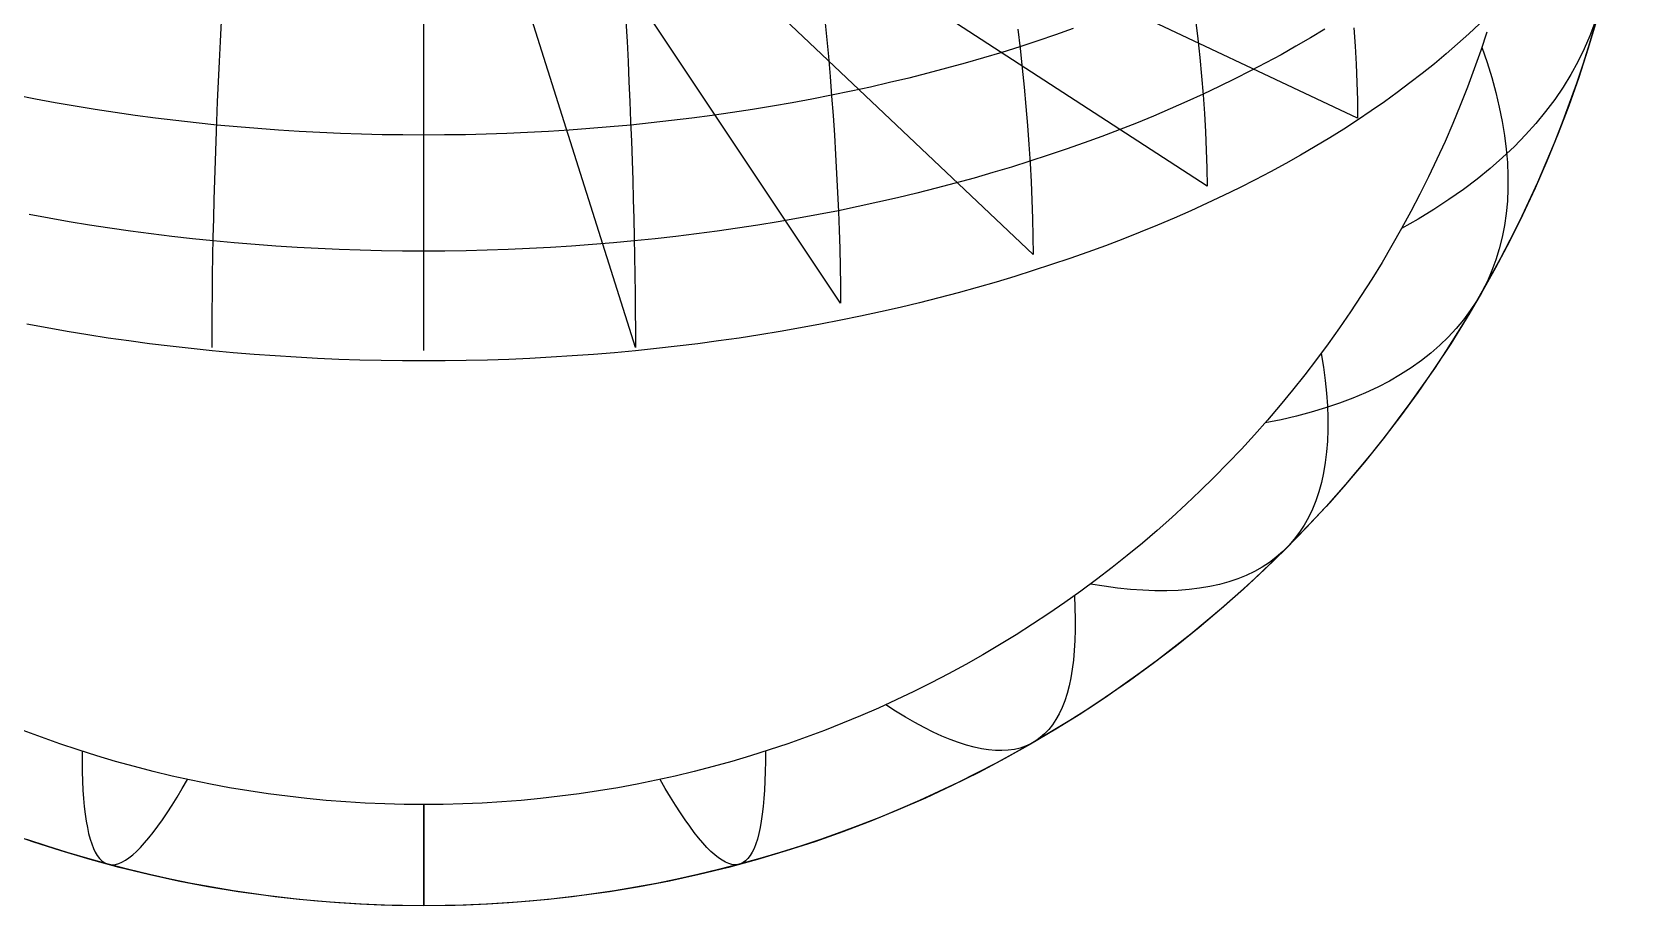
# Model space of a CAD drawing. Header units: millimetres. Extents: x -85 to 85, y -85 to 85.
# Drawn here: x -27.3 to 85, y -85 to -24.1 of the extents above; entities that cross this region are included whole.
import ezdxf

# ---------------------------------------------------------------- set-up
doc = ezdxf.new("R2010")
doc.units = ezdxf.units.MM
for name, color, linetype in [('CUT_OUTER', 1, 'Continuous'), ('ENGRAVE', 7, 'Continuous'), ('ENGRAVE_FINE', 8, 'Continuous')]:
    doc.layers.add(name, color=color, linetype=linetype)

msp = doc.modelspace()

# ---------------------------------------------------------------- linework, layer by layer
at = {"layer": 'CUT_OUTER'}
msp.add_circle((0, 0), 85, dxfattribs=at)
at = {"layer": 'ENGRAVE'}
for points in [[(81.7072, -23.4292), (81.2859, -24.8516), (80.8398, -26.2664), (80.3691, -27.6733), (79.8739, -29.0717), (79.3543, -30.4613), (78.8106, -31.8416), (78.2429, -33.2121), (77.6514, -34.5726), (77.0362, -35.9226), (76.3975, -37.2615), (75.7356, -38.5892), (75.0505, -39.9051), (74.3427, -41.2088), (73.6122, -42.5), (72.8592, -43.7782), (72.0841, -45.0431), (71.287, -46.2943), (70.4682, -47.5314), (69.6279, -48.754), (68.7664, -49.9617), (67.884, -51.1543), (66.9809, -52.3312), (66.0574, -53.4922), (65.1138, -54.6369), (64.1503, -55.765), (63.1673, -56.8761), (62.1651, -57.9699), (61.1439, -59.046), (60.1041, -60.1041), (59.046, -61.1439), (57.9699, -62.1651), (56.8761, -63.1673), (55.765, -64.1503), (54.6369, -65.1138), (53.4922, -66.0574), (52.3312, -66.9809), (51.1543, -67.884), (49.9617, -68.7664), (48.754, -69.6279), (47.5314, -70.4682), (46.2943, -71.287), (45.0431, -72.0841), (43.7782, -72.8592), (42.5, -73.6122), (41.2088, -74.3427), (39.9051, -75.0505), (38.5892, -75.7356), (37.2615, -76.3975), (35.9226, -77.0362), (34.5726, -77.6514), (33.2121, -78.2429), (31.8416, -78.8106), (30.4613, -79.3543), (29.0717, -79.8739), (27.6733, -80.3691), (26.2664, -80.8398), (24.8516, -81.2859), (23.4292, -81.7072), (21.9996, -82.1037), (20.5634, -82.4751), (19.1208, -82.8215), (17.6725, -83.1425), (16.2188, -83.4383), (14.7601, -83.7087), (13.2969, -83.9535), (11.8297, -84.1728), (10.3589, -84.3664), (8.8849, -84.5344), (7.4082, -84.6765), (5.9293, -84.7929), (4.4486, -84.8835), (2.9665, -84.9482), (1.4835, -84.9871), (0, -85), (-1.4835, -84.9871), (-2.9665, -84.9482), (-4.4486, -84.8835), (-5.9293, -84.7929), (-7.4082, -84.6765), (-8.8849, -84.5344), (-10.3589, -84.3664), (-11.8297, -84.1728), (-13.2969, -83.9535), (-14.7601, -83.7087), (-16.2188, -83.4383), (-17.6725, -83.1425), (-19.1208, -82.8215), (-20.5634, -82.4751), (-21.9996, -82.1037), (-23.4292, -81.7072), (-24.8516, -81.2859), (-26.2664, -80.8398), (-27.6733, -80.3691)], [(73.6122, -23.5088), (72.8592, -24.2159), (72.0841, -24.9156), (71.287, -25.6077), (70.4682, -26.292), (69.6279, -26.9682), (68.7664, -27.6363), (67.884, -28.2959), (66.9809, -28.947), (66.0574, -29.5892), (65.1138, -30.2224), (64.1503, -30.8464), (63.1673, -31.461), (62.1651, -32.066), (61.1439, -32.6612), (60.1041, -33.2465), (59.046, -33.8217), (57.9699, -34.3866), (56.8761, -34.9409), (55.765, -35.4847), (54.6369, -36.0176), (53.4922, -36.5396), (52.3312, -37.0504), (51.1543, -37.55), (49.9617, -38.0381), (48.754, -38.5146), (47.5314, -38.9794), (46.2943, -39.4323), (45.0431, -39.8733), (43.7782, -40.302), (42.5, -40.7185), (41.2088, -41.1226), (39.9051, -41.5142), (38.5892, -41.8931), (37.2615, -42.2592), (35.9226, -42.6125), (34.5726, -42.9528), (33.2121, -43.28), (31.8416, -43.594), (30.4613, -43.8948), (29.0717, -44.1822), (27.6733, -44.4561), (26.2664, -44.7165), (24.8516, -44.9632), (23.4292, -45.1963), (21.9996, -45.4156), (20.5634, -45.6211), (19.1208, -45.8126), (17.6725, -45.9902), (16.2188, -46.1538), (14.7601, -46.3034), (13.2969, -46.4388), (11.8297, -46.5601), (10.3589, -46.6672), (8.8849, -46.7601), (7.4082, -46.8388), (5.9293, -46.9032), (4.4486, -46.9532), (2.9665, -46.989), (1.4835, -47.0105), (0, -47.0177), (-1.4835, -47.0105), (-2.9665, -46.989), (-4.4486, -46.9532), (-5.9293, -46.9032), (-7.4082, -46.8388), (-8.8849, -46.7601), (-10.3589, -46.6672), (-11.8297, -46.5601), (-13.2969, -46.4388), (-14.7601, -46.3034), (-16.2188, -46.1538), (-17.6725, -45.9902), (-19.1208, -45.8126), (-20.5634, -45.6211), (-21.9996, -45.4156), (-23.4292, -45.1963), (-24.8516, -44.9632), (-26.2664, -44.7165), (-27.6733, -44.4561)]]:
    msp.add_lwpolyline(points, dxfattribs=at)
at = {"layer": 'ENGRAVE_FINE'}
for points in [[(14.1015, -23.3208), (14.1754, -24.7367), (14.2451, -26.145), (14.3103, -27.5453), (14.3713, -28.9373), (14.4278, -30.3204), (14.48, -31.6943), (14.5277, -33.0586), (14.571, -34.4128), (14.6099, -35.7565), (14.6443, -37.0893), (14.6743, -38.4108), (14.6998, -39.7206), (14.7208, -41.0183), (14.7374, -42.3035), (14.7494, -43.5758), (14.757, -44.8349), (14.76, -46.0803), (-14.7586, 47.3116)], [(27.9509, -23.0061), (28.0862, -24.4028), (28.2129, -25.7921), (28.331, -27.1735), (28.4405, -28.5467), (28.5413, -29.9112), (28.6334, -31.2665), (28.7168, -32.6124), (28.7915, -33.9483), (28.8574, -35.2738), (28.9145, -36.5886), (28.9628, -37.8923), (29.0022, -39.1844), (29.0329, -40.4646), (29.0547, -41.7325), (29.0676, -42.9876), (-29.0717, 44.2297)], [(41.4274, -23.8822), (41.5866, -25.2419), (41.7333, -26.5938), (41.8672, -27.9377), (41.9883, -29.2731), (42.0967, -30.5995), (42.1922, -31.9166), (42.2749, -33.224), (42.3447, -34.5213), (42.4016, -35.8081), (42.4456, -37.0839), (42.4766, -38.3485), (42.4948, -39.6014), (-42.4999, 40.8422)], [(53.8136, -23.2277), (53.9703, -24.55), (54.1106, -25.865), (54.2344, -27.172), (54.3417, -28.4708), (54.4324, -29.7609), (54.5065, -31.0419), (54.5641, -32.3134), (54.605, -33.5752), (54.6293, -34.8267), (-54.6369, 36.0676)], [(64.8547, -23.7918), (64.9461, -25.0661), (65.0177, -26.3327), (65.0695, -27.5914), (65.1015, -28.8416), (65.1137, -30.0831), (-65.106, 31.3154)], [(-14.76, -46.0803), (-14.757, -44.8349), (-14.7494, -43.5758), (-14.7374, -42.3035), (-14.7208, -41.0183), (-14.6998, -39.7206), (-14.6743, -38.4108), (-14.6443, -37.0893), (-14.6099, -35.7565), (-14.571, -34.4128), (-14.5277, -33.0586), (-14.48, -31.6943), (-14.4278, -30.3204), (-14.3713, -28.9373), (-14.3103, -27.5453), (-14.2451, -26.145), (-14.1754, -24.7367), (-14.1015, -23.3208)], [(0, -46.2943), (0, -45.0431), (0, -43.7782), (0, -42.5), (0, -41.2088), (0, -39.9051), (0, -38.5892), (0, -37.2615), (0, -35.9226), (0, -34.5726), (0, -33.2121), (0, -31.8416), (0, -30.4613), (0, -29.0717), (0, -27.6733), (0, -26.2664), (0, -24.8516), (0, -23.4292)], [(81.6663, -23.4184), (81.3156, -24.3478), (80.9177, -25.2635), (80.4726, -26.1653), (79.9806, -27.0527), (79.4416, -27.9253), (78.8558, -28.7829), (78.2232, -29.6251), (77.5439, -30.4515), (76.8179, -31.2617), (76.0454, -32.0555), (75.2263, -32.8324), (74.3607, -33.5922), (73.4485, -34.3345), (72.4898, -35.0589), (71.4844, -35.7651), (70.4323, -36.4529), (69.3334, -37.1218), (68.1874, -37.7716)], [(45.2827, -23.848), (44.0588, -24.2793), (42.8216, -24.6987), (41.5713, -25.1061), (40.3083, -25.5013), (39.0331, -25.8843), (37.7459, -26.255), (36.4473, -26.6131), (35.1376, -26.9587), (33.8171, -27.2915), (32.4864, -27.6116), (31.1457, -27.9188), (29.7956, -28.2129), (28.4364, -28.494), (27.0686, -28.762), (25.6925, -29.0167), (24.3085, -29.258), (22.9172, -29.486), (21.5189, -29.7005), (20.114, -29.9015), (18.703, -30.0889), (17.2863, -30.2626), (15.8643, -30.4226), (14.4376, -30.5689), (13.0064, -30.7014), (11.5712, -30.82), (10.1325, -30.9248), (8.6908, -31.0157), (7.2464, -31.0926), (5.7997, -31.1556), (4.3513, -31.2046), (2.9016, -31.2396), (1.451, -31.2606), (0, -31.2676), (-1.451, -31.2606), (-2.9016, -31.2396), (-4.3513, -31.2046), (-5.7997, -31.1556), (-7.2464, -31.0926), (-8.6908, -31.0157), (-10.1325, -30.9248), (-11.5712, -30.82), (-13.0064, -30.7014), (-14.4376, -30.5689), (-15.8643, -30.4226), (-17.2863, -30.2626), (-18.703, -30.0889), (-20.114, -29.9015), (-21.5189, -29.7005), (-22.9172, -29.486), (-24.3085, -29.258), (-25.6925, -29.0167), (-27.0686, -28.762), (-28.4364, -28.494)], [(74.135, -24.0879), (73.7033, -25.3781), (73.2491, -26.6605), (72.7727, -27.9348), (72.2741, -29.2006), (71.7535, -30.4575), (71.211, -31.7052), (70.6468, -32.9431), (70.0611, -34.1711), (69.4541, -35.3886), (68.8259, -36.5954), (68.1767, -37.791), (67.5068, -38.9751), (66.8163, -40.1473), (66.1054, -41.3073), (65.3745, -42.4547), (64.6236, -43.5891), (63.853, -44.7103), (63.063, -45.8179), (62.2537, -46.9115), (61.4255, -47.9909), (60.5786, -49.0556), (59.7132, -50.1054), (58.8297, -51.1399), (57.9282, -52.1588), (57.0091, -53.1618), (56.0726, -54.1487), (55.119, -55.119), (54.1487, -56.0726), (53.1618, -57.0091), (52.1588, -57.9282), (51.1399, -58.8297), (50.1054, -59.7132), (49.0556, -60.5786), (47.9909, -61.4255), (46.9115, -62.2537), (45.8179, -63.063), (44.7103, -63.853), (43.5891, -64.6236), (42.4547, -65.3745), (41.3073, -66.1054), (40.1473, -66.8163), (38.9751, -67.5068), (37.791, -68.1767), (36.5954, -68.8259), (35.3886, -69.4541), (34.1711, -70.0611), (32.9431, -70.6468), (31.7052, -71.211), (30.4575, -71.7535), (29.2006, -72.2741), (27.9348, -72.7727), (26.6605, -73.2491), (25.3781, -73.7033), (24.0879, -74.135), (22.7904, -74.5441), (21.486, -74.9305), (20.175, -75.294), (18.8578, -75.6347), (17.535, -75.9523), (16.2067, -76.2467), (14.8736, -76.5179), (13.5359, -76.7659), (12.1941, -76.9904), (10.8486, -77.1915), (9.4997, -77.3691), (8.148, -77.5231), (6.7938, -77.6535), (5.4375, -77.7602), (4.0796, -77.8433), (2.7204, -77.9026), (1.3604, -77.9382), (0, -77.9501), (-1.3604, -77.9382), (-2.7204, -77.9026), (-4.0796, -77.8433), (-5.4375, -77.7602), (-6.7938, -77.6535), (-8.148, -77.5231), (-9.4997, -77.3691), (-10.8486, -77.1915), (-12.1941, -76.9904), (-13.5359, -76.7659), (-14.8736, -76.5179), (-16.2067, -76.2467), (-17.535, -75.9523), (-18.8578, -75.6347), (-20.175, -75.294), (-21.486, -74.9305), (-22.7904, -74.5441), (-24.0879, -74.135), (-25.3781, -73.7033), (-26.6605, -73.2491), (-27.9348, -72.7727)], [(74.135, -24.0879), (73.7033, -25.3781), (73.2491, -26.6605), (72.7727, -27.9348), (72.2741, -29.2006), (71.7535, -30.4575), (71.211, -31.7052), (70.6468, -32.9431), (70.0611, -34.1711), (69.4541, -35.3886), (68.8259, -36.5954), (68.1767, -37.791), (67.5068, -38.9751), (66.8163, -40.1473), (66.1054, -41.3073), (65.3745, -42.4547), (64.6236, -43.5891), (63.853, -44.7103), (63.063, -45.8179), (62.2537, -46.9115), (61.4255, -47.9909), (60.5786, -49.0556), (59.7132, -50.1054), (58.8297, -51.1399), (57.9282, -52.1588), (57.0091, -53.1618), (56.0726, -54.1487), (55.119, -55.119), (54.1487, -56.0726), (53.1618, -57.0091), (52.1588, -57.9282), (51.1399, -58.8297), (50.1054, -59.7132), (49.0556, -60.5786), (47.9909, -61.4255), (46.9115, -62.2537), (45.8179, -63.063), (44.7103, -63.853), (43.5891, -64.6236), (42.4547, -65.3745), (41.3073, -66.1054), (40.1473, -66.8163), (38.9751, -67.5068), (37.791, -68.1767), (36.5954, -68.8259), (35.3886, -69.4541), (34.1711, -70.0611), (32.9431, -70.6468), (31.7052, -71.211), (30.4575, -71.7535), (29.2006, -72.2741), (27.9348, -72.7727), (26.6605, -73.2491), (25.3781, -73.7033), (24.0879, -74.135), (22.7904, -74.5441), (21.486, -74.9305), (20.175, -75.294), (18.8578, -75.6347), (17.535, -75.9523), (16.2067, -76.2467), (14.8736, -76.5179), (13.5359, -76.7659), (12.1941, -76.9904), (10.8486, -77.1915), (9.4997, -77.3691), (8.148, -77.5231), (6.7938, -77.6535), (5.4375, -77.7602), (4.0796, -77.8433), (2.7204, -77.9026), (1.3604, -77.9382), (0, -77.9501), (-1.3604, -77.9382), (-2.7204, -77.9026), (-4.0796, -77.8433), (-5.4375, -77.7602), (-6.7938, -77.6535), (-8.148, -77.5231), (-9.4997, -77.3691), (-10.8486, -77.1915), (-12.1941, -76.9904), (-13.5359, -76.7659), (-14.8736, -76.5179), (-16.2067, -76.2467), (-17.535, -75.9523), (-18.8578, -75.6347), (-20.175, -75.294), (-21.486, -74.9305), (-22.7904, -74.5441), (-24.0879, -74.135), (-25.3781, -73.7033), (-26.6605, -73.2491), (-27.9348, -72.7727)], [(62.8213, -23.8868), (61.8245, -24.4885), (60.8089, -25.0804), (59.7748, -25.6625), (58.7225, -26.2345), (57.6523, -26.7963), (56.5645, -27.3477), (55.4595, -27.8884), (54.3376, -28.4185), (53.1992, -28.9376), (52.0445, -29.4456), (50.874, -29.9424), (49.6881, -30.4279), (48.4869, -30.9018), (47.271, -31.364), (46.0407, -31.8145), (44.7964, -32.253), (43.5384, -32.6794), (42.2672, -33.0936), (40.9831, -33.4955), (39.6865, -33.8849), (38.3778, -34.2617), (37.0574, -34.6258), (35.7258, -34.9772), (34.3832, -35.3156), (33.0302, -35.641), (31.6671, -35.9534), (30.2944, -36.2525), (28.9125, -36.5383), (27.5217, -36.8107), (26.1226, -37.0696), (24.7155, -37.3151), (23.3008, -37.5468), (21.8791, -37.7649), (20.4507, -37.9693), (19.0161, -38.1598), (17.5757, -38.3364), (16.1299, -38.4991), (14.6792, -38.6479), (13.2241, -38.7826), (11.7649, -38.9032), (10.3021, -39.0097), (8.8362, -39.1021), (7.3677, -39.1803), (5.8968, -39.2443), (4.4242, -39.2942), (2.9502, -39.3298), (1.4753, -39.3511), (0, -39.3582), (-1.4753, -39.3511), (-2.9502, -39.3298), (-4.4242, -39.2942), (-5.8968, -39.2443), (-7.3677, -39.1803), (-8.8362, -39.1021), (-10.3021, -39.0097), (-11.7649, -38.9032), (-13.2241, -38.7826), (-14.6792, -38.6479), (-16.1299, -38.4991), (-17.5757, -38.3364), (-19.0161, -38.1598), (-20.4507, -37.9693), (-21.8791, -37.7649), (-23.3008, -37.5468), (-24.7155, -37.3151), (-26.1226, -37.0696), (-27.5217, -36.8107)], [(73.7857, -25.1374), (74.1494, -26.211), (74.4722, -27.2656), (74.7543, -28.3013), (74.9957, -29.3178), (75.1967, -30.3151), (75.3571, -31.293), (75.4773, -32.2513), (75.5571, -33.19), (75.5968, -34.1088), (75.5965, -35.0074), (75.5561, -35.8858), (75.4758, -36.7436), (75.3557, -37.5807), (75.1959, -38.3968), (74.9965, -39.1917), (74.7576, -39.9651), (74.4794, -40.7169), (74.1618, -41.4468), (73.8051, -42.1545), (73.4094, -42.8399), (72.9749, -43.5026), (72.5016, -44.1426), (71.9896, -44.7594), (71.4393, -45.3531), (70.8506, -45.9232), (70.2237, -46.4696), (69.5588, -46.9922), (68.856, -47.4906), (68.1156, -47.9647), (67.3375, -48.4144), (66.522, -48.8394), (65.6691, -49.2396), (64.7791, -49.6147), (63.8519, -49.9647), (62.8878, -50.2893), (61.8868, -50.5885), (60.8488, -50.862), (59.7741, -51.1098), (58.6625, -51.3316)], [(62.5718, -46.4864), (62.7258, -47.4408), (62.8494, -48.3681), (62.9427, -49.2685), (63.0055, -50.1418), (63.038, -50.9878), (63.04, -51.8064), (63.0116, -52.5976), (62.9528, -53.3611), (62.8636, -54.0968), (62.744, -54.8046), (62.594, -55.4842), (62.4138, -56.1356), (62.2034, -56.7586), (61.9628, -57.3529), (61.6921, -57.9185), (61.3914, -58.4552), (61.0608, -58.9629), (60.7003, -59.4414), (60.3102, -59.8905), (59.8905, -60.3102), (59.4414, -60.7003), (58.9629, -61.0608), (58.4552, -61.3914), (57.9185, -61.6921), (57.3529, -61.9628), (56.7586, -62.2034), (56.1356, -62.4138), (55.4842, -62.594), (54.8046, -62.744), (54.0968, -62.8636), (53.3611, -62.9528), (52.5976, -63.0116), (51.8064, -63.04), (50.9878, -63.038), (50.1418, -63.0055), (49.2685, -62.9427), (48.3681, -62.8494), (47.4408, -62.7258), (46.4864, -62.5718)], [(45.3694, -63.3864), (45.408, -64.2127), (45.4268, -65.0072), (45.4257, -65.7699), (45.4046, -66.5005), (45.3634, -67.199), (45.3021, -67.8651), (45.2206, -68.4986), (45.1189, -69.0995), (44.997, -69.6675), (44.8549, -70.2025), (44.6925, -70.7043), (44.5099, -71.1727), (44.3071, -71.6078), (44.0842, -72.0092), (43.8411, -72.377), (43.578, -72.7109), (43.2948, -73.0109), (42.9918, -73.277), (42.6689, -73.509), (42.3262, -73.7068), (41.9638, -73.8705), (41.5819, -73.9999), (41.1805, -74.0951), (40.7597, -74.156), (40.3197, -74.1826), (39.8606, -74.175), (39.3824, -74.1331), (38.8854, -74.057), (38.3697, -73.9467), (37.8353, -73.8023), (37.2824, -73.6239), (36.7112, -73.4115), (36.1218, -73.1653), (35.5143, -72.8853), (34.8889, -72.5718), (34.2455, -72.2247), (33.5845, -71.8443), (32.9058, -71.4308), (32.2096, -70.9842)], [(-23.8248, -74.2199), (-23.8233, -74.9506), (-23.8121, -75.6473), (-23.7911, -76.3096), (-23.7602, -76.9373), (-23.7194, -77.5302), (-23.6687, -78.088), (-23.6079, -78.6106), (-23.5371, -79.0978), (-23.4562, -79.5493), (-23.3652, -79.9651), (-23.2642, -80.3448), (-23.153, -80.6885), (-23.0318, -80.9959), (-22.9005, -81.2669), (-22.7592, -81.5014), (-22.6078, -81.6995), (-22.4465, -81.8608), (-22.2752, -81.9855), (-22.0939, -82.0735), (-21.9028, -82.1247), (-21.7019, -82.1391), (-21.4912, -82.1168), (-21.2708, -82.0577), (-21.0407, -81.9619), (-20.801, -81.8294), (-20.5518, -81.6604), (-20.2931, -81.4548), (-20.025, -81.2127), (-19.7477, -80.9344), (-19.461, -80.6198), (-19.1652, -80.2693), (-18.8603, -79.8828), (-18.5463, -79.4606), (-18.2234, -79.0028), (-17.8917, -78.5098), (-17.5511, -77.9816), (-17.2018, -77.4185), (-16.8437, -76.8208), (-16.4771, -76.1887)], [(23.8248, -74.2199), (23.8233, -74.9506), (23.8121, -75.6473), (23.7911, -76.3096), (23.7602, -76.9373), (23.7194, -77.5302), (23.6687, -78.088), (23.6079, -78.6106), (23.5371, -79.0978), (23.4562, -79.5493), (23.3652, -79.9651), (23.2642, -80.3448), (23.153, -80.6885), (23.0318, -80.9959), (22.9005, -81.2669), (22.7592, -81.5014), (22.6078, -81.6995), (22.4465, -81.8608), (22.2752, -81.9855), (22.0939, -82.0735), (21.9028, -82.1247), (21.7019, -82.1391), (21.4912, -82.1168), (21.2708, -82.0577), (21.0407, -81.9619), (20.801, -81.8294), (20.5518, -81.6604), (20.2931, -81.4548), (20.025, -81.2127), (19.7477, -80.9344), (19.461, -80.6198), (19.1652, -80.2693), (18.8603, -79.8828), (18.5463, -79.4606), (18.2234, -79.0028), (17.8917, -78.5098), (17.5511, -77.9816), (17.2018, -77.4185), (16.8437, -76.8208), (16.4771, -76.1887)], [(0, -77.9501), (0, -78.6457), (0, -79.3065), (0, -79.9323), (0, -80.5226), (0, -81.0774), (0, -81.5962), (0, -82.079), (0, -82.5255), (0, -82.9355), (0, -83.3087), (0, -83.6452), (0, -83.9446), (0, -84.2068), (0, -84.4319), (0, -84.6195), (0, -84.7698), (0, -84.8825), (0, -84.9577), (0, -84.9953), (0, -84.9953), (0, -84.9577), (0, -84.8825), (0, -84.7698), (0, -84.6195), (0, -84.4319), (0, -84.2068), (0, -83.9446), (0, -83.6452), (0, -83.3087), (0, -82.9355), (0, -82.5255), (0, -82.079), (0, -81.5962), (0, -81.0774), (0, -80.5226), (0, -79.9323), (0, -79.3065), (0, -78.6457), (0, -77.9501)]]:
    msp.add_lwpolyline(points, dxfattribs=at)

doc.saveas('drawing.dxf')
